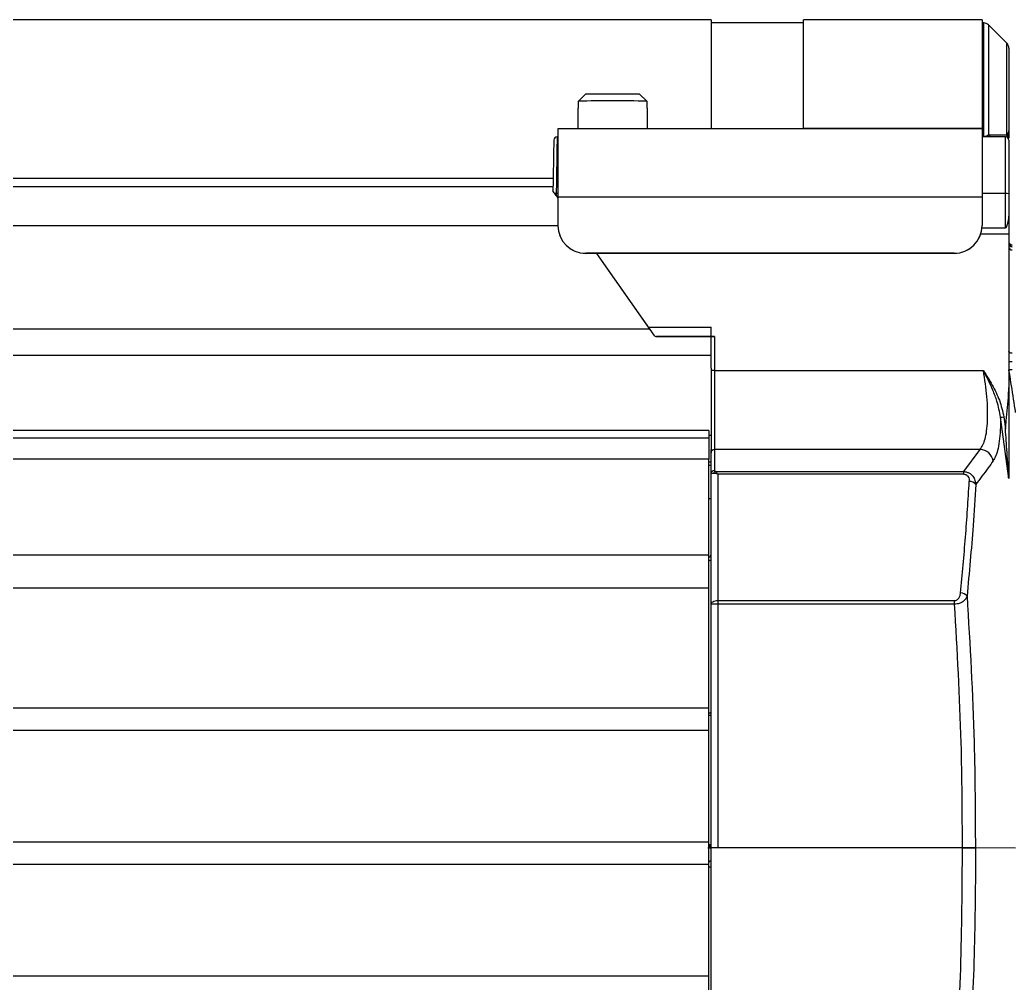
# Model space of a CAD drawing. Extents: x 6 to 134, y 3 to 97.
# Drawn here: x 93.826 to 98.271, y 40.917 to 45.231 of the extents above; entities that cross this region are included whole.
import ezdxf

# ---------------------------------------------------------------- set-up
doc = ezdxf.new("R2010")
doc.units = 0
doc.header["$MEASUREMENT"] = 0
doc.layers.add('OBJECT', color=7, linetype='CONTINUOUS')

msp = doc.modelspace()

# ---------------------------------------------------------------- linework, layer by layer
at = {"layer": 'OBJECT'}
for p, q in [((96.9221, 45.2308), (89.1251, 45.2308)), ((96.9221, 45.2308), (96.9221, 44.742)), ((97.3361, 45.2175), (96.9221, 45.2175)), ((98.1361, 45.2312), (97.3361, 45.2312)), ((97.3361, 44.745), (97.3361, 45.2312)), ((98.1361, 45.2312), (98.1361, 44.745)), ((98.1437, 45.2175), (98.1361, 45.2175)), ((98.1437, 44.709), (98.1437, 45.2175)), ((98.2473, 45.1262), (98.1649, 45.2087)), ((98.1649, 45.2087), (98.1649, 44.7164)), ((98.2473, 44.7156), (98.2473, 45.1262)), ((98.2561, 45.105), (98.2561, 44.7342)), ((96.328, 44.8676), (96.3598, 44.8986)), ((96.6025, 44.8986), (96.6342, 44.8676)), ((96.328, 44.8361), (96.328, 44.8676)), ((96.6342, 44.8676), (96.6342, 44.8361)), ((96.3249, 44.836), (96.3249, 44.7431)), ((96.6374, 44.7431), (96.6374, 44.836)), ((98.1361, 44.7431), (96.2361, 44.7431)), ((96.2361, 44.7431), (96.2361, 44.4363)), ((98.1361, 44.745), (97.3361, 44.745)), ((97.3361, 44.7431), (97.3361, 44.745)), ((98.1361, 44.745), (98.1361, 44.7431)), ((98.1361, 44.7431), (98.1361, 44.4363)), ((96.2178, 44.6922), (96.2178, 44.6918)), ((96.2361, 44.7071), (96.2328, 44.7071)), ((98.1361, 44.709), (98.1437, 44.709)), ((98.2411, 44.7071), (98.1361, 44.7071)), ((98.1437, 44.709), (98.1437, 44.7071)), ((98.2411, 44.453), (98.2411, 44.7071)), ((98.2454, 44.7062), (98.2502, 44.7122)), ((98.2561, 44.6921), (98.2561, 44.4526)), ((96.2148, 44.52), (88.5781, 44.52)), ((96.2141, 44.4827), (88.5781, 44.4827)), ((96.2138, 44.4644), (96.2138, 44.4648)), ((96.2286, 44.453), (96.2284, 44.4439)), ((96.2361, 44.453), (96.2286, 44.453)), ((98.2411, 44.453), (98.1361, 44.453)), ((98.2411, 44.2989), (98.2411, 44.453)), ((98.2561, 44.4526), (98.2561, 44.3632)), ((96.2284, 44.4439), (96.2361, 44.433)), ((96.2361, 44.4363), (96.2361, 44.3105)), ((98.1361, 44.4363), (96.2361, 44.4363)), ((98.1361, 44.4363), (98.1361, 44.3105)), ((98.2561, 44.3632), (98.2561, 44.2723)), ((96.2361, 44.3081), (88.5781, 44.3081)), ((96.2361, 44.3098), (96.2361, 44.3105)), ((98.2411, 44.2989), (98.1356, 44.2989)), ((98.1361, 44.3105), (98.1361, 44.3098)), ((98.1303, 44.2723), (98.2561, 44.2723)), ((98.2561, 44.2723), (98.2561, 43.5842)), ((96.3611, 44.1855), (96.3611, 44.1848)), ((98.0111, 44.1855), (96.3611, 44.1855)), ((98.0111, 44.1848), (96.3611, 44.1848)), ((96.4098, 44.1848), (96.6661, 43.8187)), ((96.4099, 44.1848), (96.6406, 43.8554)), ((98.0111, 44.1848), (98.0111, 44.1855)), ((96.6472, 43.8457), (88.5781, 43.8457)), ((96.6405, 43.8555), (96.6662, 43.8188)), ((96.6406, 43.8554), (96.6405, 43.8555)), ((96.6406, 43.8554), (96.9221, 43.8554)), ((96.9221, 43.8124), (96.9221, 43.8554)), ((96.6661, 43.8187), (96.6662, 43.8188)), ((96.6785, 43.8124), (96.6784, 43.8123)), ((96.6784, 43.8123), (96.9221, 43.8123)), ((96.9221, 43.8124), (96.6785, 43.8124)), ((96.9221, 43.8124), (96.9371, 43.8124)), ((96.9221, 43.6707), (96.9221, 43.8124)), ((96.9371, 43.8124), (96.9371, 43.6604)), ((96.9221, 43.7275), (88.5781, 43.7275)), ((96.9221, 43.6707), (96.9221, 43.3698)), ((96.9371, 43.6604), (96.9371, 43.3065)), ((96.9371, 43.6604), (98.1424, 43.6604)), ((98.2566, 43.6637), (98.2566, 43.6004)), ((98.2556, 43.1773), (98.2192, 43.451)), ((98.2337, 43.4528), (98.2411, 43.3998)), ((96.9121, 43.3914), (89.1251, 43.3914)), ((96.9121, 43.3914), (96.9121, 43.3578)), ((96.9121, 43.3578), (89.1251, 43.3578)), ((96.9221, 43.3698), (96.9121, 43.3698)), ((96.9121, 43.3578), (96.9121, 43.2629)), ((96.9221, 43.3698), (96.9221, 43.3064)), ((96.9221, 43.2921), (96.9221, 43.3064)), ((98.1284, 43.3065), (96.9371, 43.3065)), ((96.9371, 43.3065), (96.9371, 43.2126)), ((98.0546, 43.2079), (98.1284, 43.3065)), ((96.9121, 43.2629), (89.1251, 43.2629)), ((96.9121, 42.8338), (96.9121, 43.2629)), ((96.9221, 43.2505), (96.9121, 43.2505)), ((96.9221, 43.1982), (96.9221, 43.2921)), ((96.9221, 43.2346), (96.9121, 43.2346)), ((96.9424, 43.2079), (98.0546, 43.2079)), ((98.0546, 43.1958), (98.0546, 43.2079)), ((96.9221, 42.6135), (96.9221, 43.1982)), ((96.9521, 43.1958), (96.9521, 42.6302)), ((98.0546, 43.1958), (96.9521, 43.1958)), ((98.2561, 43.197), (98.2566, 43.1931)), ((96.9221, 43.0865), (96.9121, 43.0865)), ((96.9221, 43.0861), (96.9121, 43.0861)), ((96.9121, 42.8338), (88.2125, 42.8338)), ((96.9121, 42.6853), (96.9121, 42.8338)), ((96.9121, 42.6853), (88.1854, 42.6853)), ((96.9121, 42.1483), (96.9121, 42.6853)), ((96.9521, 42.6302), (96.9521, 42.6141)), ((96.9521, 42.6302), (98.0132, 42.6302)), ((98.0132, 42.6141), (98.0132, 42.6302)), ((96.9221, 41.523), (96.9221, 42.6135)), ((96.9521, 42.6141), (96.9521, 41.523)), ((98.0132, 42.6141), (96.9521, 42.6141)), ((96.9121, 42.1483), (89.1249, 42.1483)), ((96.9121, 42.0483), (96.9121, 42.1483)), ((96.9121, 42.0483), (89.1249, 42.0483)), ((96.9121, 41.5483), (96.9121, 42.0483)), ((96.9121, 41.5483), (89.1249, 41.5483)), ((96.9121, 41.4483), (96.9121, 41.5483)), ((96.9121, 41.5224), (96.9168, 41.5222)), ((96.9121, 41.5222), (96.9221, 41.5222)), ((96.9221, 40.4406), (96.9221, 41.523)), ((98.0485, 41.523), (96.9221, 41.523)), ((98.0485, 41.523), (96.9521, 41.523)), ((98.2868, 41.5212), (98.1064, 41.5228)), ((98.2868, 41.5212), (98.1064, 41.5228)), ((96.9121, 41.4483), (89.1249, 41.4483)), ((96.9121, 40.9483), (96.9121, 41.4483)), ((96.9121, 40.9483), (89.1249, 40.9483)), ((96.9121, 40.8483), (96.9121, 40.9483))]:
    msp.add_line(p, q, dxfattribs=at)
at = {"layer": 'OBJECT', "flags": 128}
for points in [[(98.2711, 43.738), (98.2682, 43.7382), (98.2654, 43.7387), (98.2628, 43.7396), (98.2605, 43.7408), (98.2586, 43.7422), (98.2572, 43.7439), (98.2564, 43.7457), (98.2561, 43.7476)], [(96.9121, 42.8097), (96.9132, 42.8098), (96.9157, 42.8102), (96.9179, 42.8108), (96.9197, 42.8115), (96.921, 42.8123), (96.9218, 42.8132), (96.9221, 42.8141)], [(96.9221, 42.6135), (96.9227, 42.6167), (96.9244, 42.6199), (96.9272, 42.6228), (96.9309, 42.6253), (96.9354, 42.6274), (96.9406, 42.629), (96.9463, 42.6299), (96.9521, 42.6302)], [(96.9121, 42.1261), (96.9132, 42.1263), (96.9157, 42.1267), (96.9179, 42.1273), (96.9197, 42.128), (96.921, 42.1288), (96.9218, 42.1297), (96.9221, 42.1305)]]:
    msp.add_lwpolyline(points, dxfattribs=at)
at = {"layer": 'OBJECT'}
for centre, radius, start, end in [((98.1437, 45.1875), 0.03, 45, 90), ((98.2261, 45.105), 0.03, 0, 45), ((96.4811, 17.0182), 27.8806, 89.75061, 90.24939), ((96.4811, 13.1348), 31.7331, 89.72349, 90.27651), ((96.3276, 44.7868), 0.0493, 89.6154, 93.2287), ((96.6346, 44.7868), 0.0493, 86.7713, 90.3846), ((96.2328, 44.6921), 0.015, 89.9999, 178.9999), ((98.1874, 44.7318), 0.0272, 214.2564, 245.0903), ((98.2411, 44.6921), 0.015, 0.0001, 90.0001), ((98.2707, 44.7327), 0.029, 216.0777, 224.9972), ((98.2424, 44.7009), 0.0137, 0.5536, 55.0045), ((96.218, 43.8522), 0.6009, 88.9878, 89.6124), ((98.2449, 44.2879), 0.1651, 86.0928, 91.3006), ((96.3611, 44.3105), 0.125, 180.0057, 270.0057), ((96.3611, 44.3098), 0.125, 180.0057, 270.0057), ((98.0111, 44.3105), 0.125, 269.9943, 359.9943), ((98.0111, 44.3098), 0.125, 269.9943, 359.9943), ((98.2698, 44.2376), 0.0138, 186.506, 275.2843), ((98.2711, 44.2332), 0.015, 180.0032, 270.0032), ((98.2711, 44.2299), 0.015, 180.0032, 270.0032), ((98.2696, 44.2148), 0.0136, 188.2967, 276.3929), ((96.6784, 43.8273), 0.015, 215, 269.9999), ((98.2674, 43.8891), 0.1883, 266.575, 271.1405), ((96.9334, 43.4721), 0.1883, 88.8595, 93.425), ((98.2622, 43.6661), 0.0061, 180.2426, 203.6158), ((98.2674, 43.8541), 0.1883, 266.575, 271.1405), ((98.2225, 43.9475), 0.2859, 276.8576, 279.7927), ((98.1904, 43.7424), 0.2928, 275.6499, 278.5075), ((96.9368, 43.2918), 0.0147, 88.9598, 178.9206), ((98.125, 43.2441), 0.0625, 10.9534, 86.8996), ((96.9368, 43.1979), 0.0147, 88.9598, 178.9206), ((96.9461, 43.1935), 0.0149, 104.6156, 154.6866), ((98.0808, 43.1306), 0.0334, 36.1868, 93.525), ((96.9095, 42.8377), 0.0127, 282.0723, 356.3611), ((98.0408, 42.6304), 0.0342, 34.8405, 91.5519), ((96.9446, 42.2375), 0.3767, 88.8595, 93.425), ((96.9143, 42.9247), 0.8081, 269.847, 270.5561), ((96.916, 42.0919), 0.5547, 269.8691, 270.6303), ((96.9138, 42.2134), 0.7762, 269.8778, 270.6159)]:
    msp.add_arc(centre, radius, start, end, dxfattribs=at)
for centre, major_axis, ratio, start_param, end_param in [((96.2135, 44.4473), (0.0043, 0.245), 0.000043, 0.059861, 1.499441), ((96.2285, 44.4471), (0.0043, 0.26), 0.000041, 6.280699, 7.83123), ((96.2284, 44.4439), (-0.0146, 0.0209), 0.000839, 4.713941, 5.165866), ((96.6785, 43.8274), (0.0147, -0.003), 0.999963, 3.955001, 4.914932), ((96.9371, 43.8124), (0.015, 0), 0.001518, 1.570796, 3.141593), ((96.9521, 43.2126), (0.015, 0), 0.411396, 3.141593, 4.005839), ((96.9521, 43.179), (-0.0132, 0.0298), 0.236334, 5.201783, 5.908333), ((96.9521, 43.1982), (0.03, 0), 0.074093, 2.277347, 3.141593), ((96.9521, 43.179), (0.0291, -0.0162), 0.454818, 1.818422, 2.524972), ((96.9066, 41.5228), (0.03, -0.001), 0.002484, 4.747382, 5.253708), ((96.9521, 41.5229), (0.03, 0), 0.002488, 1.570796, 3.141593), ((96.9406, 41.4372), (0.0248, 0.0247), 0.999561, 1.345041, 1.739202)]:
    msp.add_ellipse(centre, major_axis=major_axis, ratio=ratio, start_param=start_param, end_param=end_param, dxfattribs=at)
for points, knots in [([(98.2473, 44.7156), (98.2513, 44.721), (98.256, 44.7273), (98.2561, 44.7334), (98.2561, 44.7342)], [0, 0, 0, 0, 0.870624, 1, 1, 1, 1]), ([(98.2502, 44.7122), (98.2523, 44.7166), (98.2555, 44.7235), (98.2561, 44.7308), (98.2561, 44.7335), (98.2561, 44.7339), (98.2561, 44.7341), (98.2561, 44.7342)], [0, 0, 0, 0, 0.617727, 0.949767, 0.971337, 0.992517, 1, 1, 1, 1]), ([(98.2561, 44.7342), (98.2561, 44.7341), (98.2561, 44.7299), (98.2561, 44.7186), (98.2561, 44.7078), (98.2561, 44.7011)], [0, 0, 0, 0, 0.007324, 0.381652, 1, 1, 1, 1]), ([(98.1437, 44.709), (98.1439, 44.709), (98.1453, 44.709), (98.1479, 44.7092), (98.1521, 44.7099), (98.1585, 44.7119), (98.1623, 44.7143), (98.1645, 44.7161), (98.1649, 44.7164)], [0, 0, 0, 0, 0.020208, 0.105604, 0.194101, 0.401235, 0.894753, 1, 1, 1, 1]), ([(98.1649, 44.7164), (98.1738, 44.7163), (98.202, 44.7161), (98.2289, 44.7158), (98.2473, 44.7156)], [0, 0, 0, 0, 0.317173, 1, 1, 1, 1]), ([(96.222, 44.4531), (96.2203, 44.4555), (96.2177, 44.4593), (96.2152, 44.4629), (96.214, 44.4645), (96.2139, 44.4647), (96.2138, 44.4648)], [0, 0, 0, 0, 0.452189, 0.673958, 0.857741, 1, 1, 1, 1]), ([(98.2561, 44.3632), (98.2555, 44.3537), (98.2546, 44.3403), (98.2511, 44.3238), (98.2489, 44.3152), (98.2472, 44.3094), (98.2458, 44.3055), (98.2447, 44.3029), (98.2438, 44.3011), (98.2429, 44.2998), (98.2421, 44.2991), (98.2415, 44.2989), (98.2412, 44.2989), (98.2411, 44.2989)], [0, 0, 0, 0, 0.434627, 0.617752, 0.742518, 0.826811, 0.883654, 0.922133, 0.948432, 0.975445, 0.986317, 0.99524, 1, 1, 1, 1]), ([(98.1284, 43.3065), (98.1363, 43.3201), (98.1523, 43.3477), (98.1628, 43.4322), (98.1607, 43.5403), (98.1484, 43.6208), (98.1424, 43.6604)], [0, 0, 0, 0, 0.2437889, 0.4949006, 0.751327, 1, 1, 1, 1]), ([(98.2192, 43.451), (98.2147, 43.4753), (98.2068, 43.5166), (98.1798, 43.5862), (98.1577, 43.6313), (98.1425, 43.6602), (98.1424, 43.6604)], [0, 0, 0, 0, 0.330348, 0.563666, 0.996531, 1, 1, 1, 1]), ([(98.1424, 43.6604), (98.1425, 43.6602), (98.1563, 43.639), (98.1826, 43.596), (98.217, 43.5278), (98.2281, 43.4779), (98.2337, 43.4528)], [0, 0, 0, 0, 0.003343, 0.331824, 0.663145, 1, 1, 1, 1]), ([(98.2868, 43.473), (98.2852, 43.4829), (98.2777, 43.5323), (98.2676, 43.5958), (98.2589, 43.6495), (98.2566, 43.6637)], [0, 0, 0, 0, 0.155366, 0.77683, 1, 1, 1, 1]), ([(98.2411, 43.3998), (98.2412, 43.4003), (98.2423, 43.4119), (98.2472, 43.4634), (98.2542, 43.5242), (98.2558, 43.5742), (98.2561, 43.5842)], [0, 0, 0, 0, 0.008584, 0.189393, 0.837829, 1, 1, 1, 1]), ([(98.2561, 43.5842), (98.2561, 43.568), (98.2561, 43.5117), (98.2561, 43.4137), (98.2561, 43.3116), (98.2561, 43.2431), (98.2561, 43.2108), (98.2561, 43.1975), (98.2561, 43.1912), (98.2561, 43.1895)], [0, 0, 0, 0, 0.123872, 0.430742, 0.737897, 0.896859, 0.950931, 0.986206, 1, 1, 1, 1]), ([(98.2192, 43.451), (98.2192, 43.4359), (98.219, 43.4013), (98.2154, 43.3536), (98.2085, 43.3109), (98.1988, 43.2771), (98.1905, 43.2631), (98.1864, 43.256)], [0, 0, 0, 0, 0.163605, 0.373342, 0.589026, 0.791974, 1, 1, 1, 1]), ([(98.2556, 43.1773), (98.2555, 43.1786), (98.2553, 43.182), (98.2549, 43.1884), (98.2543, 43.198), (98.2534, 43.2125), (98.2513, 43.2448), (98.2473, 43.308), (98.2435, 43.3643), (98.2411, 43.3998)], [0, 0, 0, 0, 0.018092, 0.046288, 0.087703, 0.148913, 0.243393, 0.522737, 1, 1, 1, 1]), ([(98.1864, 43.256), (98.1787, 43.2454), (98.1532, 43.2101), (98.1264, 43.1749), (98.1077, 43.1502)], [0, 0, 0, 0, 0.299277, 1, 1, 1, 1]), ([(98.0546, 43.2079), (98.0558, 43.2079), (98.0617, 43.2076), (98.0716, 43.2052), (98.0842, 43.1985), (98.0963, 43.1869), (98.1054, 43.1699), (98.107, 43.1565), (98.1077, 43.1502)], [0, 0, 0, 0, 0.042308, 0.200181, 0.341589, 0.528829, 0.780324, 1, 1, 1, 1]), ([(98.0399, 42.6646), (98.0478, 42.7477), (98.0635, 42.914), (98.0737, 43.0806), (98.0788, 43.1639)], [0, 0, 0, 0, 0.499916, 1, 1, 1, 1]), ([(98.0546, 43.1958), (98.0552, 43.1958), (98.0582, 43.1957), (98.0632, 43.1945), (98.0694, 43.1908), (98.0751, 43.1841), (98.0786, 43.1746), (98.0787, 43.1673), (98.0788, 43.1639)], [0, 0, 0, 0, 0.03751, 0.176038, 0.303573, 0.484244, 0.750671, 1, 1, 1, 1]), ([(98.2561, 43.1895), (98.2561, 43.1857), (98.256, 43.1815), (98.2557, 43.1779), (98.2556, 43.1774), (98.2556, 43.1773)], [0, 0, 0, 0, 0.856884, 0.971724, 1, 1, 1, 1]), ([(98.2561, 43.201), (98.2561, 43.2002), (98.2561, 43.1975), (98.2564, 43.1949), (98.2566, 43.1931)], [0, 0, 0, 0, 0.319945, 1, 1, 1, 1]), ([(98.1077, 43.1502), (98.1041, 43.0887), (98.0942, 42.9218), (98.0787, 42.7552), (98.0689, 42.6499)], [0, 0, 0, 0, 0.368459, 1, 1, 1, 1]), ([(98.0132, 42.6302), (98.015, 42.6304), (98.0188, 42.6307), (98.0248, 42.6336), (98.0315, 42.6396), (98.0375, 42.6503), (98.0391, 42.6595), (98.0399, 42.6646)], [0, 0, 0, 0, 0.105248, 0.21011, 0.376734, 0.652861, 1, 1, 1, 1]), ([(98.0689, 42.6499), (98.0668, 42.6447), (98.0628, 42.635), (98.0495, 42.624), (98.036, 42.6179), (98.0242, 42.6149), (98.0169, 42.6143), (98.0132, 42.6141)], [0, 0, 0, 0, 0.304114, 0.568602, 0.748, 0.871127, 1, 1, 1, 1]), ([(98.0689, 42.6499), (98.0818, 42.4313), (98.104, 42.0559), (98.1057, 41.6799), (98.1064, 41.5228)], [0, 0, 0, 0, 0.582406, 1, 1, 1, 1]), ([(98.0485, 41.523), (98.0477, 41.6797), (98.0461, 42.0437), (98.0251, 42.4071), (98.0132, 42.6141)], [0, 0, 0, 0, 0.430633, 1, 1, 1, 1]), ([(96.9147, 41.5372), (96.9147, 41.537), (96.9147, 41.536), (96.9149, 41.5333), (96.9156, 41.5293), (96.9173, 41.5254), (96.9195, 41.5228), (96.9212, 41.5224), (96.922, 41.5222)], [0, 0, 0, 0, 0.027241, 0.131645, 0.348744, 0.565825, 0.782913, 1, 1, 1, 1]), ([(98.0138, 40.4406), (98.0243, 40.6208), (98.0453, 40.9812), (98.0474, 41.3423), (98.0485, 41.523)], [0, 0, 0, 0, 0.4997, 1, 1, 1, 1]), ([(98.0485, 41.523), (98.0552, 41.523), (98.0687, 41.523), (98.0866, 41.5229), (98.1, 41.5229), (98.1044, 41.5229), (98.1064, 41.5228)], [0, 0, 0, 0, 0.257626, 0.515251, 0.772902, 1, 1, 1, 1]), ([(98.1064, 41.5228), (98.104, 41.5229), (98.0993, 41.5229), (98.0846, 41.5229), (98.0671, 41.523), (98.0544, 41.523), (98.0485, 41.523)], [0, 0, 0, 0, 0.257708, 0.515417, 0.773105, 1, 1, 1, 1]), ([(98.1064, 41.5228), (98.1065, 41.4829), (98.1066, 41.2829), (98.0996, 40.9208), (98.081, 40.5992), (98.0717, 40.4374)], [0, 0, 0, 0, 0.11047, 0.552404, 1, 1, 1, 1])]:
    msp.add_open_spline(points, degree=3, knots=knots, dxfattribs=at)

doc.saveas('drawing.dxf')
